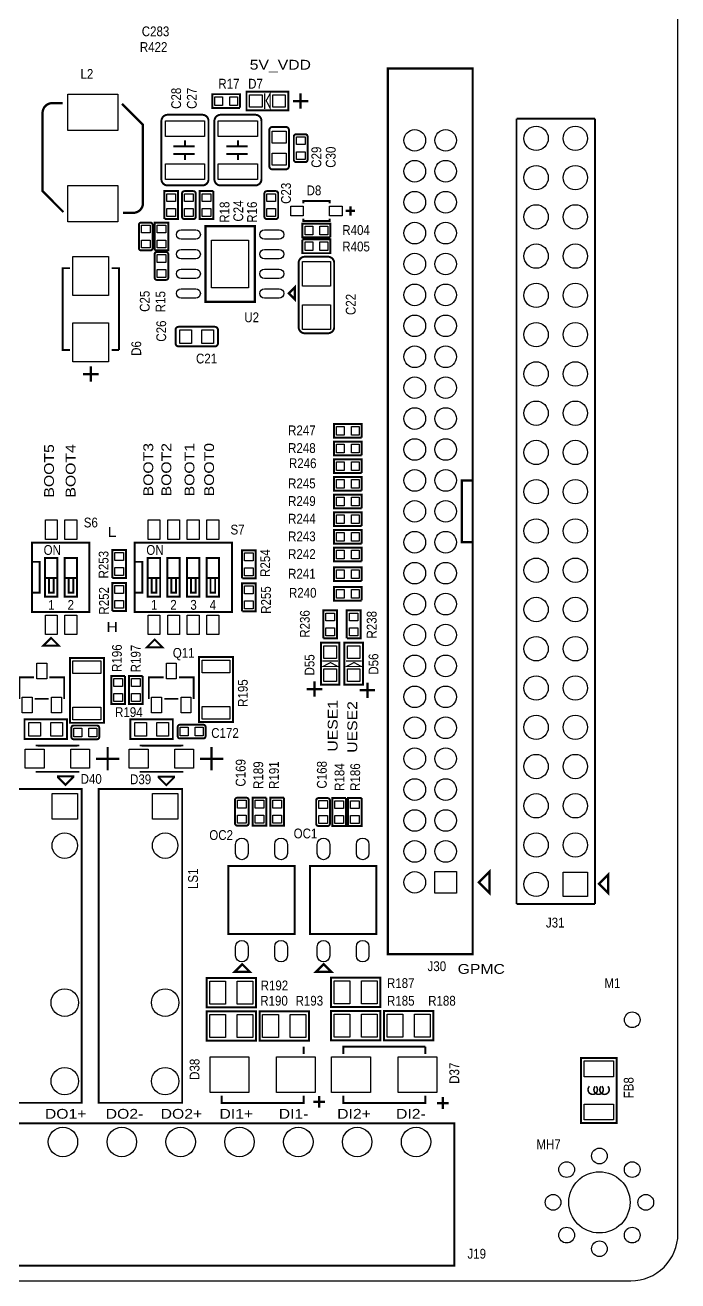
# Model space of a CAD drawing. Extents: x 0 to 228, y 0 to 175.
# Drawn here: x 185.7 to 228, y 0 to 81.2 of the extents above; entities that cross this region are included whole.
import ezdxf
from ezdxf.enums import TextEntityAlignment as Align

# ---------------------------------------------------------------- set-up
doc = ezdxf.new("R2010")
doc.units = 0
for name, color, linetype in [('BG_OUTLINE', 253, 'CONTINUOUS'), ('BG_SILKSCREEN_TOP', 85, 'CONTINUOUS'), ('PG_SILKSCREEN_TOP', 253, 'CONTINUOUS'), ('PIN_TOP', 142, 'CONTINUOUS'), ('RD_SILKSCREEN_TOP', 142, 'CONTINUOUS')]:
    doc.layers.add(name, color=color, linetype=linetype)

msp = doc.modelspace()

# ---------------------------------------------------------------- linework, layer by layer
at = {"layer": 'BG_OUTLINE'}
msp.add_lwpolyline([(3.048, 0), (224.952052, 0, 0.414214), (228.000052, 3.048), (228.000052, 168.95191, 0.414217), (224.952052, 171.99991), (3.048, 171.99991, 0.414214), (0, 168.95191), (0, 3.048, 0.414214), (3.048, 0)], format="xyb", dxfattribs=at)
at = {"layer": 'PG_SILKSCREEN_TOP'}
for points, const_width in [([(214.713058, 21.13407), (209.212942, 21.13407), (209.212942, 78.43393), (214.713058, 78.43393), (214.713058, 21.13407)], 0.150114), ([(199.656954, 75.883008), (197.853046, 75.883008), (197.853046, 76.772008), (199.656954, 76.772008), (199.656954, 75.894946)], 0.127), ([(202.77201, 76.926948), (200.07199, 76.926948), (200.07199, 75.727052), (202.77201, 75.727052), (202.77201, 76.926948)], 0.127), ([(201.243946, 75.819), (201.243946, 76.835)], 0.075946), ([(201.600054, 75.870054), (201.346054, 76.351892), (201.600054, 76.810108), (201.600054, 75.870054)], 0.075946), ([(204.071982, 76.327), (203.071984, 76.327)], 0.150114), ([(203.57211, 76.827126), (203.57211, 75.826874)], 0.150114), ([(217.551, 24.384), (217.551, 75.184)], 0.127), ([(217.551, 75.184), (222.631, 75.184)], 0.127), ([(222.631, 75.184), (222.631, 24.384)], 0.127), ([(196.723, 73.406), (195.326, 73.406)], 0.127), ([(196.088, 73.406), (196.088, 73.787)], 0.127), ([(200.152, 73.406), (198.755, 73.406)], 0.127), ([(199.517, 73.406), (199.517, 73.787)], 0.127), ([(196.723, 72.898), (195.326, 72.898)], 0.127), ([(196.088, 72.898), (196.088, 72.517)], 0.127), ([(200.152, 72.898), (198.755, 72.898)], 0.127), ([(199.517, 72.898), (199.517, 72.517)], 0.127), ([(194.753992, 68.694046), (194.753992, 70.497954), (195.644008, 70.497954), (195.644008, 68.694046), (194.766946, 68.694046)], 0.127), ([(197.930008, 70.497954), (197.930008, 68.694046), (197.041008, 68.694046), (197.041008, 70.497954), (197.917054, 70.497954)], 0.127), ([(205.446884, 69.715126), (205.446884, 69.864986), (203.747116, 69.864986), (203.747116, 69.715126)], 0.127), ([(207.097122, 69.215), (206.49692, 69.215)], 0.150114), ([(206.796894, 68.915026), (206.796894, 69.514974)], 0.150114), ([(194.118992, 66.662046), (194.118992, 68.465954), (195.007992, 68.465954), (195.007992, 66.662046), (194.131946, 66.662046)], 0.127), ([(200.608946, 68.236084), (200.608946, 63.335916), (197.409054, 63.335916), (197.409054, 68.236084), (200.608946, 68.236084)], 0.150114), ([(205.498954, 67.501008), (203.694792, 67.501008), (203.694792, 68.388992), (205.498954, 68.388992), (205.498954, 67.512946)], 0.127), ([(205.446884, 68.714874), (205.446884, 68.565014), (203.747116, 68.565014), (203.747116, 68.714874)], 0.127), ([(203.695046, 67.372992), (205.499208, 67.372992), (205.499208, 66.485008), (203.695046, 66.485008), (203.695046, 67.361054)], 0.127), ([(188.64199, 65.514982), (188.16701, 65.514982), (188.16701, 60.215018), (188.64199, 60.215018)], 0.127), ([(191.81699, 60.215018), (191.81699, 65.514982), (191.34201, 65.514982)], 0.127), ([(203.20889, 63.48603), (203.20889, 64.285876), (202.809094, 63.88608), (203.20889, 63.48603)], 0.150114), ([(191.34201, 60.215018), (191.81699, 60.215018)], 0.127), ([(189.491874, 58.66511), (190.492126, 58.66511)], 0.150114), ([(189.992, 58.164984), (189.992, 59.164982)], 0.150114), ([(207.530954, 54.545992), (205.727046, 54.545992), (205.727046, 55.436008), (207.530954, 55.436008), (207.530954, 54.558946)], 0.127), ([(207.530954, 53.404008), (205.727046, 53.404008), (205.727046, 54.291992), (207.530954, 54.291992), (207.530954, 53.415946)], 0.127), ([(207.530954, 52.261008), (205.727046, 52.261008), (205.727046, 53.150008), (207.530954, 53.150008), (207.530954, 52.272946)], 0.127), ([(207.530954, 51.118008), (205.727046, 51.118008), (205.727046, 52.007008), (207.530954, 52.007008), (207.530954, 51.129946)], 0.127), ([(214.713058, 47.784004), (214.013034, 47.784004), (214.013034, 51.783996), (214.713058, 51.783996)], 0.150114), ([(207.530954, 49.975008), (205.727046, 49.975008), (205.727046, 50.864008), (207.530954, 50.864008), (207.530954, 49.986946)], 0.127), ([(207.530954, 48.832008), (205.727046, 48.832008), (205.727046, 49.719992), (207.530954, 49.719992), (207.530954, 48.843946)], 0.127), ([(207.530954, 47.687992), (205.727046, 47.687992), (205.727046, 48.578008), (207.530954, 48.578008), (207.530954, 47.700946)], 0.127), ([(186.181238, 43.266868), (189.891162, 43.266868), (189.891162, 47.766732), (186.181238, 47.766732), (186.181238, 43.266868)], 0.127), ([(191.376808, 45.478446), (191.376808, 47.281338), (192.265808, 47.281338), (192.265808, 45.478446), (191.388746, 45.478446)], 0.127), ([(192.831466, 43.266868), (199.141334, 43.266868), (199.141334, 47.766732), (192.831466, 47.766732), (192.831466, 43.266868)], 0.127), ([(199.784208, 45.453046), (199.784208, 47.255938), (200.673208, 47.255938), (200.673208, 45.453046), (199.796146, 45.453046)], 0.127), ([(207.530954, 46.546008), (205.727046, 46.546008), (205.727046, 47.435008), (207.530954, 47.435008), (207.530954, 46.557946)], 0.127), ([(186.181238, 46.516798), (186.68111, 46.516798), (186.68111, 44.516802), (186.181238, 44.516802)], 0.127), ([(187.031122, 44.266866), (187.831222, 44.266866), (187.831222, 46.766734), (187.031122, 46.766734), (187.031122, 44.266866)], 0.127), ([(188.301122, 44.266866), (189.101222, 44.266866), (189.101222, 46.766734), (188.301122, 46.766734), (188.301122, 44.266866)], 0.127), ([(192.831466, 46.516798), (193.331338, 46.516798), (193.331338, 44.516802), (192.831466, 44.516802)], 0.127), ([(193.68135, 44.266866), (194.48145, 44.266866), (194.48145, 46.766734), (193.68135, 46.766734), (193.68135, 44.266866)], 0.127), ([(194.95135, 44.266866), (195.75145, 44.266866), (195.75145, 46.766734), (194.95135, 46.766734), (194.95135, 44.266866)], 0.127), ([(196.22135, 44.266866), (197.02145, 44.266866), (197.02145, 46.766734), (196.22135, 46.766734), (196.22135, 44.266866)], 0.127), ([(197.49135, 44.266866), (198.29145, 44.266866), (198.29145, 46.766734), (197.49135, 46.766734), (197.49135, 44.266866)], 0.127), ([(187.031122, 45.466762), (187.831222, 45.466762)], 0.127), ([(187.281312, 45.466762), (187.281312, 44.516802), (187.581286, 44.516802), (187.581286, 45.466762)], 0.127), ([(188.301122, 45.466762), (189.101222, 45.466762)], 0.127), ([(188.551312, 45.466762), (188.551312, 44.516802), (188.851286, 44.516802), (188.851286, 45.466762)], 0.127), ([(193.68135, 45.466762), (194.48145, 45.466762)], 0.127), ([(193.931286, 45.466762), (193.931286, 44.516802), (194.231514, 44.516802), (194.231514, 45.466762)], 0.127), ([(194.95135, 45.466762), (195.75145, 45.466762)], 0.127), ([(195.201286, 45.466762), (195.201286, 44.516802), (195.501514, 44.516802), (195.501514, 45.466762)], 0.127), ([(196.22135, 45.466762), (197.02145, 45.466762)], 0.127), ([(196.471286, 45.466762), (196.471286, 44.516802), (196.771514, 44.516802), (196.771514, 45.466762)], 0.127), ([(197.49135, 45.466762), (198.29145, 45.466762)], 0.127), ([(197.741286, 45.466762), (197.741286, 44.516802), (198.041514, 44.516802), (198.041514, 45.466762)], 0.127), ([(207.530954, 45.274992), (205.727046, 45.274992), (205.727046, 46.165008), (207.530954, 46.165008), (207.530954, 45.287946)], 0.127), ([(191.376808, 43.344846), (191.376808, 45.147738), (192.265808, 45.147738), (192.265808, 43.344846), (191.388746, 43.344846)], 0.127), ([(199.784208, 43.319446), (199.784208, 45.122338), (200.673208, 45.122338), (200.673208, 43.319446), (199.796146, 43.319446)], 0.127), ([(207.530954, 44.006008), (205.727046, 44.006008), (205.727046, 44.893992), (207.530954, 44.893992), (207.530954, 44.017946)], 0.127), ([(205.040992, 41.566846), (205.040992, 43.370754), (205.929992, 43.370754), (205.929992, 41.566846), (205.053946, 41.566846)], 0.127), ([(206.564992, 41.566846), (206.564992, 43.370754), (207.455008, 43.370754), (207.455008, 41.566846), (206.577946, 41.566846)], 0.127), ([(186.922156, 41.094914), (187.922154, 41.094914), (187.422282, 41.594786), (186.922156, 41.094914)], 0.127), ([(193.622422, 40.994838), (194.62242, 40.994838), (194.122294, 41.49471), (193.622422, 40.994838)], 0.127), ([(206.085948, 38.57879), (206.085948, 41.27881), (204.886052, 41.27881), (204.886052, 38.57879), (206.085948, 38.57879)], 0.127), ([(207.609948, 38.57879), (207.609948, 41.27881), (206.410052, 41.27881), (206.410052, 38.57879), (207.609948, 38.57879)], 0.127), ([(188.637926, 36.201604), (188.637926, 40.301672), (190.838074, 40.301672), (190.838074, 36.101528), (188.637926, 36.101528), (188.637926, 36.201604)], 0.127), ([(196.994526, 36.252404), (196.994526, 40.352472), (199.194674, 40.352472), (199.194674, 36.152328), (196.994526, 36.152328), (196.994526, 36.252404)], 0.127), ([(204.978, 40.106854), (205.994, 40.106854)], 0.075946), ([(205.029054, 39.750746), (205.510892, 40.004746), (205.969108, 39.750746), (205.029054, 39.750746)], 0.075946), ([(206.502, 40.106854), (207.518, 40.106854)], 0.075946), ([(206.553054, 39.750746), (207.034892, 40.004746), (207.493108, 39.750746), (206.553054, 39.750746)], 0.075946), ([(186.316874, 39.054024), (185.366914, 39.054024), (185.366914, 37.653976)], 0.127), ([(187.317126, 39.054024), (188.267086, 39.054024), (188.267086, 37.653976)], 0.127), ([(192.213992, 39.128954), (192.213992, 37.325046), (191.326008, 37.325046), (191.326008, 39.128954), (192.202054, 39.128954)], 0.127), ([(193.358008, 39.128954), (193.358008, 37.325046), (192.467992, 37.325046), (192.467992, 39.128954), (193.345054, 39.128954)], 0.127), ([(194.698874, 39.054024), (193.748914, 39.054024), (193.748914, 37.653976)], 0.127), ([(195.699126, 39.054024), (196.649086, 39.054024), (196.649086, 37.653976)], 0.127), ([(204.970126, 38.28669), (203.969874, 38.28669)], 0.150114), ([(204.47, 37.786818), (204.47, 38.786816)], 0.150114), ([(208.399126, 38.21049), (207.398874, 38.21049)], 0.150114), ([(207.899, 37.710618), (207.899, 38.710616)], 0.150114), ([(186.366912, 37.653976), (187.267088, 37.653976)], 0.127), ([(194.748912, 37.653976), (195.649088, 37.653976)], 0.127), ([(185.698892, 35.98799), (185.698892, 36.322), (186.0169, 36.322), (188.443108, 36.322), (188.443108, 35.052), (185.698892, 35.052), (185.698892, 35.992054)], 0.127), ([(192.556892, 35.98799), (192.556892, 36.322), (192.8749, 36.322), (195.301108, 36.322), (195.301108, 35.052), (192.556892, 35.052), (192.556892, 35.992054)], 0.127), ([(189.18301, 34.5821), (189.18301, 34.631884), (186.48299, 34.631884), (186.48299, 34.5821)], 0.127), ([(191.08293, 34.532062), (191.08293, 33.031938)], 0.150114), ([(195.91401, 34.5821), (195.91401, 34.631884), (193.21399, 34.631884), (193.21399, 34.5821)], 0.127), ([(197.81393, 34.532062), (197.81393, 33.031938)], 0.150114), ([(190.333122, 33.782), (191.832992, 33.782)], 0.150114), ([(197.064122, 33.782), (198.563992, 33.782)], 0.150114), ([(189.18301, 32.9819), (189.18301, 32.932116), (186.48299, 32.932116), (186.48299, 32.9819)], 0.127), ([(187.85586, 32.640778), (188.855858, 32.640778), (188.855858, 32.59074), (188.355732, 32.090868), (187.85586, 32.59074), (187.85586, 32.640778)], 0.127), ([(195.91401, 32.9819), (195.91401, 32.932116), (193.21399, 32.932116), (193.21399, 32.9819)], 0.127), ([(194.38112, 32.615378), (195.381118, 32.615378), (195.381118, 32.56534), (194.881246, 32.065468), (194.38112, 32.56534), (194.38112, 32.615378)], 0.127), ([(189.405006, 31.668974), (189.405006, 11.5189), (184.004966, 11.5189), (184.004966, 31.819088), (189.405006, 31.819088), (189.405006, 31.668974)], 0.127), ([(195.90512, 31.668974), (195.90512, 11.5189), (190.50508, 11.5189), (190.50508, 31.819088), (195.90512, 31.819088), (195.90512, 31.668974)], 0.127), ([(201.359008, 31.254954), (201.359008, 29.451046), (200.470008, 29.451046), (200.470008, 31.254954), (201.346054, 31.254954)], 0.127), ([(202.502008, 31.254954), (202.502008, 29.451046), (201.611992, 29.451046), (201.611992, 31.254954), (202.489054, 31.254954)], 0.127), ([(206.515208, 31.229554), (206.515208, 29.425646), (205.626208, 29.425646), (205.626208, 31.229554), (206.502254, 31.229554)], 0.127), ([(207.530192, 31.229554), (207.530192, 29.425646), (206.642208, 29.425646), (206.642208, 31.229554), (207.518254, 31.229554)], 0.127), ([(203.19111, 22.438106), (203.19111, 26.837894), (198.89089, 26.837894), (198.89089, 22.438106), (203.19111, 22.438106)], 0.127), ([(208.47431, 22.438106), (208.47431, 26.837894), (204.17409, 26.837894), (204.17409, 22.438106), (208.47431, 22.438106)], 0.127), ([(215.812878, 25.084024), (215.812878, 26.484072), (215.113108, 25.784048), (215.812878, 25.084024)], 0.150114), ([(223.491044, 25.084024), (223.491044, 26.28392), (222.891096, 25.683972), (223.491044, 25.084024)], 0.150114), ([(222.631, 24.384), (217.551, 24.384)], 0.127), ([(199.29094, 19.988022), (200.290938, 19.988022), (199.791066, 20.487894), (199.29094, 19.988022)], 0.150114), ([(204.57414, 19.988022), (205.574138, 19.988022), (205.074266, 20.487894), (204.57414, 19.988022)], 0.150114), ([(200.535286, 17.69364), (197.485254, 17.69364), (197.485254, 19.59356), (200.685146, 19.59356), (200.685146, 17.69364), (200.535286, 17.69364)], 0.127), ([(208.587086, 17.71904), (205.537054, 17.71904), (205.537054, 19.61896), (208.736946, 19.61896), (208.736946, 17.71904), (208.587086, 17.71904)], 0.127), ([(200.535286, 15.53464), (197.485254, 15.53464), (197.485254, 17.43456), (200.685146, 17.43456), (200.685146, 15.53464), (200.535286, 15.53464)], 0.127), ([(201.064114, 17.43456), (204.114146, 17.43456), (204.114146, 15.53464), (200.914254, 15.53464), (200.914254, 17.43456), (201.064114, 17.43456)], 0.127), ([(208.587086, 15.56004), (205.537054, 15.56004), (205.537054, 17.45996), (208.736946, 17.45996), (208.736946, 15.56004), (208.587086, 15.56004)], 0.127), ([(209.115914, 17.45996), (212.165946, 17.45996), (212.165946, 15.56004), (208.966054, 15.56004), (208.966054, 17.45996), (209.115914, 17.45996)], 0.127), ([(203.767182, 14.68501), (203.767182, 15.15999)], 0.127), ([(211.641182, 15.15999), (206.341218, 15.15999), (206.341218, 14.68501)], 0.127), ([(211.641182, 14.68501), (211.641182, 15.15999)], 0.127), ([(223.985074, 14.419072), (221.734888, 14.419072), (221.734888, 10.218928), (224.035112, 10.218928), (224.035112, 14.419072), (223.985074, 14.419072)], 0.127), ([(198.467218, 11.98499), (198.467218, 11.51001), (203.767182, 11.51001), (203.767182, 11.98499)], 0.127), ([(204.3938, 11.5824), (205.1558, 11.5824)], 0.150114), ([(204.7748, 11.9634), (204.7748, 11.2014)], 0.150114), ([(206.341218, 11.98499), (206.341218, 11.51001), (211.641182, 11.51001), (211.641182, 11.98499)], 0.127), ([(212.3948, 11.5062), (213.1568, 11.5062)], 0.150114), ([(212.7758, 11.8872), (212.7758, 11.1252)], 0.150114), ([(181.922928, 10.18794), (181.922928, 0.98806), (213.523068, 0.98806), (213.523068, 10.18794), (181.922928, 10.18794)], 0.127)]:
    msp.add_lwpolyline(points, dxfattribs=dict(at, const_width=const_width))
for points, const_width in [([(188.21908, 69.14388), (186.86907, 70.49389), (186.86907, 75.558904, -0.414263), (187.50407, 76.193904), (188.169042, 76.193904)], 0.150114), ([(192.01892, 76.14412), (193.36893, 74.79411), (193.36893, 69.729096, -0.414266), (192.73393, 69.094096), (192.068958, 69.094096)], 0.150114), ([(197.612, 72.644), (197.612, 71.26605, -0.414287), (197.21195, 70.866), (194.96405, 70.866, -0.414287), (194.564, 71.26605), (194.564, 75.03795, -0.414287), (194.96405, 75.438), (197.21195, 75.438, -0.414287), (197.612, 75.03795), (197.612, 72.517)], 0.127), ([(201.041, 72.644), (201.041, 71.26605, -0.414287), (200.64095, 70.866), (198.39305, 70.866, -0.414287), (197.993, 71.26605), (197.993, 75.03795, -0.414287), (198.39305, 75.438), (200.64095, 75.438, -0.414287), (201.041, 75.03795), (201.041, 72.517)], 0.127), ([(202.819, 74.450956), (202.819, 72.107044, -0.413783), (202.619102, 71.906892), (201.748898, 71.906892, -0.413782), (201.549, 72.107044), (201.549, 74.450956, -0.413799), (201.748898, 74.651108), (202.619102, 74.651108, -0.413801), (202.819, 74.450956)], 0.127), ([(204.026008, 74.031094), (204.026008, 73.481946), (204.026008, 73.076054), (204.026008, 72.526906, -0.415157), (203.874878, 72.377046), (203.287122, 72.377046, -0.415157), (203.135992, 72.526906), (203.135992, 74.031094, -0.415157), (203.287122, 74.180954), (203.874878, 74.180954, -0.415157), (204.026008, 74.031094)], 0.127), ([(196.785992, 70.348094), (196.785992, 69.798946), (196.785992, 69.393054), (196.785992, 68.843906, -0.414492), (196.635878, 68.694046), (196.048122, 68.694046, -0.414492), (195.898008, 68.843906), (195.898008, 70.348094, -0.414492), (196.048122, 70.497954), (196.635878, 70.497954, -0.414492), (196.785992, 70.348094)], 0.127), ([(202.121008, 70.348094), (202.121008, 69.798946), (202.121008, 69.393054), (202.121008, 68.843906, -0.415157), (201.969878, 68.694046), (201.382122, 68.694046, -0.414492), (201.232008, 68.843906), (201.232008, 70.348094, -0.414492), (201.382122, 70.497954), (201.969878, 70.497954, -0.415157), (202.121008, 70.348094)], 0.127), ([(193.991992, 68.316094), (193.991992, 67.766946), (193.991992, 67.361054), (193.991992, 66.811906, -0.414492), (193.841878, 66.662046), (193.254122, 66.662046, -0.414492), (193.104008, 66.811906), (193.104008, 68.316094, -0.414492), (193.254122, 68.465954), (193.841878, 68.465954, -0.414492), (193.991992, 68.316094)], 0.127), ([(195.007992, 66.411094), (195.007992, 65.861946), (195.007992, 65.456054), (195.007992, 64.906906, -0.414492), (194.857878, 64.757046), (194.270122, 64.757046, -0.414492), (194.120008, 64.906906), (194.120008, 66.411094, -0.414492), (194.270122, 66.560954), (194.857878, 66.560954, -0.414492), (195.007992, 66.411094)], 0.127), ([(203.446888, 65.854072), (203.446888, 61.703966, 0.414182), (203.846938, 61.303916), (205.347062, 61.303916, 0.414192), (205.747112, 61.703966), (205.747112, 65.854072, 0.414181), (205.347062, 66.254122), (203.846938, 66.254122, 0.414172), (203.446888, 65.854072)], 0.127), ([(198.021956, 60.452), (195.678044, 60.452, -0.4138), (195.477892, 60.651898), (195.477892, 61.522102, -0.41379), (195.678044, 61.722), (198.021956, 61.722, -0.413782), (198.222108, 61.522102), (198.222108, 60.651898, -0.413793), (198.021956, 60.452)], 0.127), ([(188.884306, 35.928808), (189.433454, 35.928808), (189.839346, 35.928808), (190.388494, 35.928808, -0.415157), (190.538354, 35.777678), (190.538354, 35.189922, -0.415157), (190.388494, 35.038792), (188.884306, 35.038792, -0.415157), (188.734446, 35.189922), (188.734446, 35.777678, -0.415157), (188.884306, 35.928808)], 0.127), ([(195.767706, 35.979608), (196.316854, 35.979608), (196.722746, 35.979608), (197.271894, 35.979608, -0.415157), (197.421754, 35.828478), (197.421754, 35.240722, -0.415157), (197.271894, 35.089592), (195.767706, 35.089592, -0.415157), (195.617846, 35.240722), (195.617846, 35.828478, -0.415157), (195.767706, 35.979608)], 0.127), ([(199.325992, 29.600906), (199.325992, 30.150054), (199.325992, 30.555946), (199.325992, 31.105094, -0.415157), (199.477122, 31.254954), (200.064878, 31.254954, -0.415157), (200.216008, 31.105094), (200.216008, 29.600906, -0.415157), (200.064878, 29.451046), (199.477122, 29.451046, -0.415157), (199.325992, 29.600906)], 0.127), ([(204.582268, 29.577538), (204.582268, 30.126686), (204.582268, 30.532578), (204.582268, 31.08071, -0.416444), (204.733144, 31.231586), (205.321154, 31.231586, -0.416085), (205.471268, 31.08071), (205.471268, 29.577538, -0.414692), (205.321154, 29.427678), (204.733144, 29.427678, -0.415058), (204.582268, 29.577538)], 0.127), ([(222.701104, 12.584938, -0.414006), (222.701104, 12.1539, -0.995605), (222.270066, 12.584938)], 0.102108), ([(223.082104, 12.584938, -0.414006), (223.082104, 12.1539, -0.995605), (222.651066, 12.584938)], 0.102108), ([(223.463104, 12.584938, -0.414006), (223.463104, 12.1539, -0.995605), (223.032066, 12.584938)], 0.102108)]:
    msp.add_lwpolyline(points, format="xyb", dxfattribs=dict(at, const_width=const_width))
at = {"layer": 'PIN_TOP'}
for points in [[(191.743965, 76.76896), (191.743965, 74.418952), (188.494035, 74.418952), (188.494035, 76.76896)], [(198.525892, 76.606527), (198.525892, 76.047473), (198.017892, 76.047473), (198.017892, 76.606527)], [(199.492108, 76.606527), (199.492108, 76.047473), (198.984108, 76.047473), (198.984108, 76.606527)], [(201.078465, 76.733527), (201.078465, 75.920473), (200.265411, 75.920473), (200.265411, 76.733527)], [(202.578589, 76.733527), (202.578589, 75.920473), (201.765535, 75.920473), (201.765535, 76.733527)], [(194.818, 75.057), (197.358, 75.057), (197.358, 74.041), (194.818, 74.041)], [(198.247, 75.057), (200.787, 75.057), (200.787, 74.041), (198.247, 74.041)], [(201.7395, 74.370946), (202.6285, 74.370946), (202.6285, 73.608946), (201.7395, 73.608946)], [(203.301473, 74.016108), (203.860527, 74.016108), (203.860527, 73.508108), (203.301473, 73.508108)], [(201.7395, 72.949054), (202.6285, 72.949054), (202.6285, 72.187054), (201.7395, 72.187054)], [(203.301473, 73.049892), (203.860527, 73.049892), (203.860527, 72.541892), (203.301473, 72.541892)], [(194.818, 72.263), (197.358, 72.263), (197.358, 71.247), (194.818, 71.247)], [(198.247, 72.263), (200.787, 72.263), (200.787, 71.247), (198.247, 71.247)], [(191.743965, 70.869048), (191.743965, 68.51904), (188.494035, 68.51904), (188.494035, 70.869048)], [(195.478527, 69.825108), (194.919473, 69.825108), (194.919473, 70.333108), (195.478527, 70.333108)], [(196.062473, 70.333108), (196.621527, 70.333108), (196.621527, 69.825108), (196.062473, 69.825108)], [(197.205473, 70.333108), (197.764527, 70.333108), (197.764527, 69.825108), (197.205473, 69.825108)], [(201.396473, 70.333108), (201.955527, 70.333108), (201.955527, 69.825108), (201.396473, 69.825108)], [(195.478527, 68.858892), (194.919473, 68.858892), (194.919473, 69.366892), (195.478527, 69.366892)], [(196.062473, 69.366892), (196.621527, 69.366892), (196.621527, 68.858892), (196.062473, 68.858892)], [(197.205473, 69.366892), (197.764527, 69.366892), (197.764527, 68.858892), (197.205473, 68.858892)], [(201.396473, 69.366892), (201.955527, 69.366892), (201.955527, 68.858892), (201.396473, 68.858892)], [(203.747497, 68.909946), (202.934443, 68.909946), (202.934443, 69.520054), (203.747497, 69.520054)], [(205.446503, 69.520054), (206.259557, 69.520054), (206.259557, 68.909946), (205.446503, 68.909946)], [(193.268473, 68.301108), (193.827527, 68.301108), (193.827527, 67.793108), (193.268473, 67.793108)], [(194.843527, 67.793108), (194.284473, 67.793108), (194.284473, 68.301108), (194.843527, 68.301108)], [(204.367892, 68.224527), (204.367892, 67.665473), (203.859892, 67.665473), (203.859892, 68.224527)], [(205.334108, 68.224527), (205.334108, 67.665473), (204.826108, 67.665473), (204.826108, 68.224527)], [(193.268473, 67.334892), (193.827527, 67.334892), (193.827527, 66.826892), (193.268473, 66.826892)], [(194.843527, 66.826892), (194.284473, 66.826892), (194.284473, 67.334892), (194.843527, 67.334892)], [(197.808977, 67.336035), (200.209023, 67.336035), (200.209023, 64.235965), (197.808977, 64.235965)], [(203.859892, 66.649346), (203.859892, 67.2084), (204.367892, 67.2084), (204.367892, 66.649346)], [(204.826108, 66.649346), (204.826108, 67.2084), (205.334108, 67.2084), (205.334108, 66.649346)], [(188.836554, 63.757556), (188.836554, 66.272664), (191.147446, 66.272664), (191.147446, 63.757556)], [(194.284473, 66.396108), (194.843527, 66.396108), (194.843527, 65.888108), (194.284473, 65.888108)], [(203.695554, 65.954021), (205.498446, 65.954021), (205.498446, 64.354075), (203.695554, 64.354075)], [(194.284473, 65.429892), (194.843527, 65.429892), (194.843527, 64.921892), (194.284473, 64.921892)], [(203.695554, 63.153925), (205.498446, 63.153925), (205.498446, 61.553979), (203.695554, 61.553979)], [(191.147446, 61.972444), (191.147446, 59.457336), (188.836554, 59.457336), (188.836554, 61.972444)], [(196.520054, 61.5315), (196.520054, 60.6425), (195.758054, 60.6425), (195.758054, 61.5315)], [(197.941946, 61.5315), (197.941946, 60.6425), (197.179946, 60.6425), (197.179946, 61.5315)], [(206.399892, 55.270527), (206.399892, 54.711473), (205.891892, 54.711473), (205.891892, 55.270527)], [(207.366108, 55.270527), (207.366108, 54.711473), (206.858108, 54.711473), (206.858108, 55.270527)], [(206.399892, 54.127527), (206.399892, 53.568473), (205.891892, 53.568473), (205.891892, 54.127527)], [(207.366108, 54.127527), (207.366108, 53.568473), (206.858108, 53.568473), (206.858108, 54.127527)], [(206.399892, 52.984527), (206.399892, 52.425473), (205.891892, 52.425473), (205.891892, 52.984527)], [(207.366108, 52.984527), (207.366108, 52.425473), (206.858108, 52.425473), (206.858108, 52.984527)], [(206.399892, 51.841527), (206.399892, 51.282473), (205.891892, 51.282473), (205.891892, 51.841527)], [(207.366108, 51.841527), (207.366108, 51.282473), (206.858108, 51.282473), (206.858108, 51.841527)], [(206.399892, 50.698527), (206.399892, 50.139473), (205.891892, 50.139473), (205.891892, 50.698527)], [(207.366108, 50.698527), (207.366108, 50.139473), (206.858108, 50.139473), (206.858108, 50.698527)], [(187.050172, 47.956724), (187.050172, 49.226724), (187.812172, 49.226724), (187.812172, 47.956724)], [(188.320172, 47.956724), (188.320172, 49.226724), (189.082172, 49.226724), (189.082172, 47.956724)], [(193.7004, 47.956724), (193.7004, 49.226724), (194.4624, 49.226724), (194.4624, 47.956724)], [(194.9704, 47.956724), (194.9704, 49.226724), (195.7324, 49.226724), (195.7324, 47.956724)], [(196.2404, 47.956724), (196.2404, 49.226724), (197.0024, 49.226724), (197.0024, 47.956724)], [(197.5104, 47.956724), (197.5104, 49.226724), (198.2724, 49.226724), (198.2724, 47.956724)], [(206.399892, 49.555527), (206.399892, 48.996473), (205.891892, 48.996473), (205.891892, 49.555527)], [(207.366108, 49.555527), (207.366108, 48.996473), (206.858108, 48.996473), (206.858108, 49.555527)], [(206.399892, 48.412527), (206.399892, 47.853473), (205.891892, 47.853473), (205.891892, 48.412527)], [(207.366108, 48.412527), (207.366108, 47.853473), (206.858108, 47.853473), (206.858108, 48.412527)], [(206.399892, 47.269527), (206.399892, 46.710473), (205.891892, 46.710473), (205.891892, 47.269527)], [(207.366108, 47.269527), (207.366108, 46.710473), (206.858108, 46.710473), (206.858108, 47.269527)], [(192.100327, 46.609508), (191.541273, 46.609508), (191.541273, 47.117508), (192.100327, 47.117508)], [(200.507727, 46.584108), (199.948673, 46.584108), (199.948673, 47.092108), (200.507727, 47.092108)], [(192.100327, 45.643292), (191.541273, 45.643292), (191.541273, 46.151292), (192.100327, 46.151292)], [(200.507727, 45.617892), (199.948673, 45.617892), (199.948673, 46.125892), (200.507727, 46.125892)], [(206.399892, 45.999527), (206.399892, 45.440473), (205.891892, 45.440473), (205.891892, 45.999527)], [(207.366108, 45.999527), (207.366108, 45.440473), (206.858108, 45.440473), (206.858108, 45.999527)], [(192.100327, 44.475908), (191.541273, 44.475908), (191.541273, 44.983908), (192.100327, 44.983908)], [(200.507727, 44.450508), (199.948673, 44.450508), (199.948673, 44.958508), (200.507727, 44.958508)], [(206.399892, 44.729527), (206.399892, 44.170473), (205.891892, 44.170473), (205.891892, 44.729527)], [(207.366108, 44.729527), (207.366108, 44.170473), (206.858108, 44.170473), (206.858108, 44.729527)], [(192.100327, 43.509692), (191.541273, 43.509692), (191.541273, 44.017692), (192.100327, 44.017692)], [(200.507727, 43.484292), (199.948673, 43.484292), (199.948673, 43.992292), (200.507727, 43.992292)], [(187.050172, 41.806876), (187.050172, 43.076876), (187.812172, 43.076876), (187.812172, 41.806876)], [(188.320172, 41.806876), (188.320172, 43.076876), (189.082172, 43.076876), (189.082172, 41.806876)], [(193.7004, 41.806876), (193.7004, 43.076876), (194.4624, 43.076876), (194.4624, 41.806876)], [(194.9704, 41.806876), (194.9704, 43.076876), (195.7324, 43.076876), (195.7324, 41.806876)], [(196.2404, 41.806876), (196.2404, 43.076876), (197.0024, 43.076876), (197.0024, 41.806876)], [(197.5104, 41.806876), (197.5104, 43.076876), (198.2724, 43.076876), (198.2724, 41.806876)], [(205.765527, 42.697908), (205.206473, 42.697908), (205.206473, 43.205908), (205.765527, 43.205908)], [(207.289527, 42.697908), (206.730473, 42.697908), (206.730473, 43.205908), (207.289527, 43.205908)], [(205.765527, 41.731692), (205.206473, 41.731692), (205.206473, 42.239692), (205.765527, 42.239692)], [(207.289527, 41.731692), (206.730473, 41.731692), (206.730473, 42.239692), (207.289527, 42.239692)], [(205.892527, 40.272335), (205.079473, 40.272335), (205.079473, 41.085389), (205.892527, 41.085389)], [(207.416527, 40.272335), (206.603473, 40.272335), (206.603473, 41.085389), (207.416527, 41.085389)], [(186.4995, 38.946074), (186.4995, 39.962074), (187.1345, 39.962074), (187.1345, 38.946074)], [(190.639446, 39.295197), (188.836554, 39.295197), (188.836554, 40.108251), (190.639446, 40.108251)], [(194.8815, 38.946074), (194.8815, 39.962074), (195.5165, 39.962074), (195.5165, 38.946074)], [(198.996046, 39.345997), (197.193154, 39.345997), (197.193154, 40.159051), (198.996046, 40.159051)], [(205.892527, 38.772211), (205.079473, 38.772211), (205.079473, 39.585265), (205.892527, 39.585265)], [(207.416527, 38.772211), (206.603473, 38.772211), (206.603473, 39.585265), (207.416527, 39.585265)], [(191.490473, 38.964108), (192.049527, 38.964108), (192.049527, 38.456108), (191.490473, 38.456108)], [(192.633473, 38.964108), (193.192527, 38.964108), (193.192527, 38.456108), (192.633473, 38.456108)], [(185.54954, 36.745926), (185.54954, 37.761926), (186.18454, 37.761926), (186.18454, 36.745926)], [(187.44946, 36.745926), (187.44946, 37.761926), (188.08446, 37.761926), (188.08446, 36.745926)], [(191.490473, 37.997892), (192.049527, 37.997892), (192.049527, 37.489892), (191.490473, 37.489892)], [(192.633473, 37.997892), (193.192527, 37.997892), (193.192527, 37.489892), (192.633473, 37.489892)], [(193.93154, 36.745926), (193.93154, 37.761926), (194.56654, 37.761926), (194.56654, 36.745926)], [(195.83146, 36.745926), (195.83146, 37.761926), (196.46646, 37.761926), (196.46646, 36.745926)], [(190.639446, 36.294949), (188.836554, 36.294949), (188.836554, 37.108003), (190.639446, 37.108003)], [(198.996046, 36.345749), (197.193154, 36.345749), (197.193154, 37.158803), (198.996046, 37.158803)], [(185.979054, 35.2425), (185.979054, 36.1315), (186.741054, 36.1315), (186.741054, 35.2425)], [(187.400946, 35.2425), (187.400946, 36.1315), (188.162946, 36.1315), (188.162946, 35.2425)], [(188.899292, 35.204146), (188.899292, 35.7632), (189.407292, 35.7632), (189.407292, 35.204146)], [(189.865508, 35.204146), (189.865508, 35.7632), (190.373508, 35.7632), (190.373508, 35.204146)], [(192.837054, 35.2425), (192.837054, 36.1315), (193.599054, 36.1315), (193.599054, 35.2425)], [(194.258946, 35.2425), (194.258946, 36.1315), (195.020946, 36.1315), (195.020946, 35.2425)], [(195.782692, 35.254946), (195.782692, 35.814), (196.290692, 35.814), (196.290692, 35.254946)], [(196.748908, 35.254946), (196.748908, 35.814), (197.256908, 35.814), (197.256908, 35.254946)], [(186.967495, 34.391473), (186.967495, 33.172527), (185.748549, 33.172527), (185.748549, 34.391473)], [(189.917451, 34.391473), (189.917451, 33.172527), (188.698505, 33.172527), (188.698505, 34.391473)], [(193.698495, 34.391473), (193.698495, 33.172527), (192.479549, 33.172527), (192.479549, 34.391473)], [(196.648451, 34.391473), (196.648451, 33.172527), (195.429505, 33.172527), (195.429505, 34.391473)], [(187.479686, 31.524448), (189.130686, 31.524448), (189.130686, 29.873448), (187.479686, 29.873448)], [(193.979546, 31.524448), (195.630546, 31.524448), (195.630546, 29.873448), (193.979546, 29.873448)], [(200.050527, 30.582108), (199.491473, 30.582108), (199.491473, 31.090108), (200.050527, 31.090108)], [(200.634473, 31.090108), (201.193527, 31.090108), (201.193527, 30.582108), (200.634473, 30.582108)], [(201.777473, 31.090108), (202.336527, 31.090108), (202.336527, 30.582108), (201.777473, 30.582108)], [(205.306803, 30.55874), (204.747749, 30.55874), (204.747749, 31.06674), (205.306803, 31.06674)], [(205.790673, 31.064708), (206.349727, 31.064708), (206.349727, 30.556708), (205.790673, 30.556708)], [(206.806673, 31.064708), (207.365727, 31.064708), (207.365727, 30.556708), (206.806673, 30.556708)], [(200.050527, 29.615892), (199.491473, 29.615892), (199.491473, 30.123892), (200.050527, 30.123892)], [(200.634473, 30.123892), (201.193527, 30.123892), (201.193527, 29.615892), (200.634473, 29.615892)], [(201.777473, 30.123892), (202.336527, 30.123892), (202.336527, 29.615892), (201.777473, 29.615892)], [(205.306803, 29.592524), (204.747749, 29.592524), (204.747749, 30.100524), (205.306803, 30.100524)], [(205.790673, 30.098492), (206.349727, 30.098492), (206.349727, 29.590492), (205.790673, 29.590492)], [(206.806673, 30.098492), (207.365727, 30.098492), (207.365727, 29.590492), (206.806673, 29.590492)], [(213.663022, 25.084024), (212.262974, 25.084024), (212.262974, 26.484072), (213.663022, 26.484072)], [(222.148527, 24.866473), (220.573473, 24.866473), (220.573473, 26.441527), (222.148527, 26.441527)], [(197.6882, 17.894046), (197.6882, 19.393154), (198.7042, 19.393154), (198.7042, 17.894046)], [(200.4822, 19.393154), (200.4822, 17.894046), (199.4662, 17.894046), (199.4662, 19.393154)], [(205.74, 17.919446), (205.74, 19.418554), (206.756, 19.418554), (206.756, 17.919446)], [(208.534, 19.418554), (208.534, 17.919446), (207.518, 17.919446), (207.518, 19.418554)], [(197.6882, 15.735046), (197.6882, 17.234154), (198.7042, 17.234154), (198.7042, 15.735046)], [(200.4822, 17.234154), (200.4822, 15.735046), (199.4662, 15.735046), (199.4662, 17.234154)], [(201.1172, 15.735046), (201.1172, 17.234154), (202.1332, 17.234154), (202.1332, 15.735046)], [(203.9112, 17.234154), (203.9112, 15.735046), (202.8952, 15.735046), (202.8952, 17.234154)], [(205.74, 15.760446), (205.74, 17.259554), (206.756, 17.259554), (206.756, 15.760446)], [(208.534, 17.259554), (208.534, 15.760446), (207.518, 15.760446), (207.518, 17.259554)], [(209.169, 15.760446), (209.169, 17.259554), (210.185, 17.259554), (210.185, 15.760446)], [(211.963, 17.259554), (211.963, 15.760446), (210.947, 15.760446), (210.947, 17.259554)], [(200.224644, 12.179554), (197.709536, 12.179554), (197.709536, 14.490446), (200.224644, 14.490446)], [(202.009756, 14.490446), (204.524864, 14.490446), (204.524864, 12.179554), (202.009756, 12.179554)], [(208.098644, 12.179554), (205.583536, 12.179554), (205.583536, 14.490446), (208.098644, 14.490446)], [(209.883756, 14.490446), (212.398864, 14.490446), (212.398864, 12.179554), (209.883756, 12.179554)], [(221.9325, 14.227048), (223.8375, 14.227048), (223.8375, 13.211048), (221.9325, 13.211048)], [(221.9325, 11.426952), (223.8375, 11.426952), (223.8375, 10.410952), (221.9325, 10.410952)]]:
    msp.add_lwpolyline(points, close=True, dxfattribs=at)
for points in [[(195.834, 67.990974), (196.78396, 67.990974, -1), (196.78396, 67.391026), (195.834, 67.391026, -1)], [(201.23404, 67.990974), (202.184, 67.990974, -1), (202.184, 67.391026), (201.23404, 67.391026, -1)], [(195.834, 66.720974), (196.78396, 66.720974, -1), (196.78396, 66.121026), (195.834, 66.121026, -1)], [(201.23404, 66.720974), (202.184, 66.720974, -1), (202.184, 66.121026), (201.23404, 66.121026, -1)], [(195.834, 65.450974), (196.78396, 65.450974, -1), (196.78396, 64.851026), (195.834, 64.851026, -1)], [(201.23404, 65.450974), (202.184, 65.450974, -1), (202.184, 64.851026), (201.23404, 64.851026, -1)], [(195.834, 64.180974), (196.78396, 64.180974, -1), (196.78396, 63.581026), (195.834, 63.581026, -1)], [(201.23404, 64.180974), (202.184, 64.180974, -1), (202.184, 63.581026), (201.23404, 63.581026, -1)], [(200.177527, 28.239847), (200.177527, 27.655901, -1), (199.364473, 27.655901), (199.364473, 28.239847, -1)], [(202.717527, 28.239847), (202.717527, 27.655901, -1), (201.904473, 27.655901), (201.904473, 28.239847, -1)], [(205.460727, 28.239847), (205.460727, 27.655901, -1), (204.647673, 27.655901), (204.647673, 28.239847, -1)], [(208.000727, 28.239847), (208.000727, 27.655901, -1), (207.187673, 27.655901), (207.187673, 28.239847, -1)], [(199.364473, 21.036153), (199.364473, 21.620099, -1), (200.177527, 21.620099), (200.177527, 21.036153, -1)], [(201.904473, 21.036153), (201.904473, 21.620099, -1), (202.717527, 21.620099), (202.717527, 21.036153, -1)], [(204.647673, 21.036153), (204.647673, 21.620099, -1), (205.460727, 21.620099), (205.460727, 21.036153, -1)], [(207.187673, 21.036153), (207.187673, 21.620099, -1), (208.000727, 21.620099), (208.000727, 21.036153, -1)]]:
    msp.add_lwpolyline(points, format="xyb", close=True, dxfattribs=at)
for centre, radius in [((210.963002, 73.783952), 0.700024), ((212.962998, 73.783952), 0.700024), ((218.821, 73.914), 0.787527), ((221.361, 73.914), 0.787527), ((210.963002, 71.783956), 0.700024), ((212.962998, 71.783956), 0.700024), ((218.821, 71.374), 0.787527), ((221.361, 71.374), 0.787527), ((210.963002, 69.78396), 0.700024), ((212.962998, 69.78396), 0.700024), ((218.821, 68.834), 0.787527), ((221.361, 68.834), 0.787527), ((210.963002, 67.783964), 0.700024), ((212.962998, 67.783964), 0.700024), ((218.821, 66.294), 0.787527), ((221.361, 66.294), 0.787527), ((210.963002, 65.783968), 0.700024), ((212.962998, 65.783968), 0.700024), ((210.963002, 63.783972), 0.700024), ((212.962998, 63.783972), 0.700024), ((218.821, 63.754), 0.787527), ((221.361, 63.754), 0.787527), ((210.963002, 61.783976), 0.700024), ((212.962998, 61.783976), 0.700024), ((218.821, 61.214), 0.787527), ((221.361, 61.214), 0.787527), ((210.963002, 59.78398), 0.700024), ((212.962998, 59.78398), 0.700024), ((218.821, 58.674), 0.787527), ((221.361, 58.674), 0.787527), ((210.963002, 57.783984), 0.700024), ((212.962998, 57.783984), 0.700024), ((218.821, 56.134), 0.787527), ((221.361, 56.134), 0.787527), ((210.963002, 55.783988), 0.700024), ((212.962998, 55.783988), 0.700024), ((210.963002, 53.783992), 0.700024), ((212.962998, 53.783992), 0.700024), ((218.821, 53.594), 0.787527), ((221.361, 53.594), 0.787527), ((210.963002, 51.783996), 0.700024), ((212.962998, 51.783996), 0.700024), ((218.821, 51.054), 0.787527), ((221.361, 51.054), 0.787527), ((210.963002, 49.784), 0.700024), ((212.962998, 49.784), 0.700024), ((218.821, 48.514), 0.787527), ((221.361, 48.514), 0.787527), ((210.963002, 47.784004), 0.700024), ((212.962998, 47.784004), 0.700024), ((210.963002, 45.784008), 0.700024), ((212.962998, 45.784008), 0.700024), ((218.821, 45.974), 0.787527), ((221.361, 45.974), 0.787527), ((210.963002, 43.784012), 0.700024), ((212.962998, 43.784012), 0.700024), ((218.821, 43.434), 0.787527), ((221.361, 43.434), 0.787527), ((210.963002, 41.784016), 0.700024), ((212.962998, 41.784016), 0.700024), ((218.821, 40.894), 0.787527), ((221.361, 40.894), 0.787527), ((210.963002, 39.78402), 0.700024), ((212.962998, 39.78402), 0.700024), ((218.821, 38.354), 0.787527), ((221.361, 38.354), 0.787527), ((210.963002, 37.784024), 0.700024), ((212.962998, 37.784024), 0.700024), ((218.821, 35.814), 0.787527), ((221.361, 35.814), 0.787527), ((210.963002, 35.784028), 0.700024), ((212.962998, 35.784028), 0.700024), ((210.963002, 33.784032), 0.700024), ((212.962998, 33.784032), 0.700024), ((218.821, 33.274), 0.787527), ((221.361, 33.274), 0.787527), ((210.963002, 31.784036), 0.700024), ((212.962998, 31.784036), 0.700024), ((218.821, 30.734), 0.787527), ((221.361, 30.734), 0.787527), ((210.963002, 29.78404), 0.700024), ((212.962998, 29.78404), 0.700024), ((188.305186, 28.158948), 0.8255), ((194.805046, 28.158948), 0.8255), ((210.963002, 27.784044), 0.700024), ((212.962998, 27.784044), 0.700024), ((218.821, 28.194), 0.787527), ((221.361, 28.194), 0.787527), ((210.963002, 25.784048), 0.700024), ((218.821, 25.654), 0.787527), ((188.305186, 17.998948), 0.889), ((194.805046, 17.998948), 0.889), ((225.044, 16.891), 0.508), ((188.305186, 12.918948), 0.889), ((194.805046, 12.918948), 0.889), ((188.188092, 8.988044), 0.9525), ((191.998092, 8.988044), 0.9525), ((195.808092, 8.988044), 0.9525), ((199.618092, 8.988044), 0.9525), ((203.428092, 8.988044), 0.9525), ((207.238092, 8.988044), 0.9525), ((211.048092, 8.988044), 0.9525), ((222.920052, 8.079994), 0.508), ((220.799152, 7.2009), 0.508), ((225.040952, 7.2009), 0.508), ((222.920052, 5.08), 1.980946), ((219.920058, 5.08), 0.508), ((225.920046, 5.08), 0.508), ((220.799152, 2.9591), 0.508), ((225.040952, 2.9591), 0.508), ((222.920052, 2.080006), 0.508)]:
    msp.add_circle(centre, radius, dxfattribs=at)

# ---------------------------------------------------------------- texts
at = {"layer": 'BG_SILKSCREEN_TOP', "width": 1.2}
for s, p in [('5V_VDD', (200.279, 78.359)), ('L', (191.0842, 48.133)), ('H', (191.008, 41.9862)), ('GPMC', (213.741, 19.8628)), ('DO1+', (187.0202, 10.489946)), ('DO2-', (190.9572, 10.489946)), ('DO2+', (194.5132, 10.489946)), ('DI1+', (198.3232, 10.489946)), ('DI1-', (202.1586, 10.489946)), ('DI2+', (205.9432, 10.489946)), ('DI2-', (209.7532, 10.489946))]:
    msp.add_text(s, height=0.635, dxfattribs=at).set_placement(p)
for s, p in [('BOOT5', (187.6044, 50.673)), ('BOOT4', (189.0014, 50.673)), ('BOOT3', (194.0306, 50.748946)), ('BOOT2', (195.199, 50.7492)), ('BOOT1', (196.6976, 50.748946)), ('BOOT0', (197.9676, 50.748946)), ('UESE1', (205.9686, 34.2392)), ('UESE2', (207.2386, 34.163))]:
    msp.add_text(s, height=0.635, rotation=90, dxfattribs=at).set_placement(p)
at = {"layer": 'PG_SILKSCREEN_TOP', "width": 0.8784}
for s, p in [('ON', (186.936126, 46.966886)), ('ON', (193.586354, 46.966886)), ('1', (187.2361, 43.416728)), ('2', (188.486288, 43.416728)), ('1', (193.886328, 43.416728)), ('2', (195.136516, 43.416728)), ('3', (196.436488, 43.416728)), ('4', (197.686422, 43.416728))]:
    msp.add_text(s, height=0.635, dxfattribs=at).set_placement(p)
at = {"layer": 'RD_SILKSCREEN_TOP', "width": 0.8784}
for s, p in [('C283', (194.183, 80.518)), ('L2', (189.738, 77.76591)), ('U2', (200.406, 62.01791)), ('C21', (197.485, 59.35091)), ('R194', (192.4558, 36.4744)), ('C172', (198.6788, 35.1282)), ('J30', (212.3948, 20.0406)), ('R187', (210.058, 18.9484)), ('R192', (201.8792, 18.796)), ('R190', (201.8538, 17.8054)), ('R193', (204.1398, 17.8054)), ('R185', (210.058, 17.8054)), ('R188', (212.725, 17.8054))]:
    msp.add_text(s, height=0.635, dxfattribs=at).set_placement(p, align=Align.CENTER)
for s, p in [('R422', (193.167, 79.502)), ('R17', (198.248016, 77.13091)), ('D7', (200.177908, 77.13091)), ('D8', (203.962, 70.231)), ('R404', (206.2734, 67.6656)), ('R405', (206.2734, 66.5988)), ('R247', (202.765914, 54.702964)), ('R248', (202.765914, 53.559964)), ('R246', (202.819, 52.578)), ('R245', (202.765914, 51.273964)), ('R249', (202.765914, 50.130964)), ('R244', (202.765914, 48.987964)), ('S6', (189.5348, 48.7426)), ('S7', (199.0344, 48.2854)), ('R243', (202.765914, 47.844964)), ('R242', (202.765914, 46.700948)), ('R241', (202.765914, 45.431964)), ('R240', (202.819, 44.196)), ('Q11', (195.3006, 40.3098)), ('D40', (189.3316, 32.1564)), ('D39', (192.532, 32.131)), ('OC1', (203.1238, 28.6258)), ('OC2', (197.6628, 28.5242)), ('J31', (219.456, 22.86)), ('M1', (223.2406, 18.9484)), ('MH7', (218.838018, 8.51789)), ('J19', (214.377016, 1.43891))]:
    msp.add_text(s, height=0.635, dxfattribs=at).set_placement(p)
for s, p in [('C28', (195.834, 75.819)), ('C27', (196.85, 75.819)), ('R18', (198.96709, 68.454016)), ('R16', (200.74509, 68.454016)), ('R15', (194.818, 62.6618)), ('C22', (207.137, 62.484)), ('D6', (193.25209, 59.842908)), ('R253', (191.135, 45.4406)), ('R254', (201.5998, 45.5422)), ('R252', (191.1604, 43.1038)), ('R255', (201.6506, 43.1546)), ('R236', (204.1652, 41.6052)), ('R238', (208.49209, 41.555924)), ('R196', (191.9986, 39.3954)), ('R197', (193.2178, 39.37)), ('D55', (204.47, 39.1668)), ('D56', (208.6102, 39.2176)), ('R195', (200.152, 37.1348)), ('R189', (201.15149, 31.827724)), ('R191', (202.16749, 31.827724)), ('R184', (206.40929, 31.700724)), ('R186', (207.42529, 31.700724)), ('LS1', (196.9262, 25.3492)), ('D38', (197.0278, 13.0048)), ('D37', (213.8426, 12.7508)), ('FB8', (225.12909, 11.812016))]:
    msp.add_text(s, height=0.635, rotation=90, dxfattribs=at).set_placement(p)
for s, p in [('C29', (204.91069, 72.6948)), ('C30', (205.8416, 72.6948)), ('C23', (202.946, 70.358)), ('C24', (199.85609, 69.215)), ('C25', (193.802, 63.373)), ('C26', (194.8688, 61.4426)), ('C169', (200.00849, 32.8676)), ('C168', (205.26629, 32.7406))]:
    msp.add_text(s, height=0.635, rotation=90, dxfattribs=at).set_placement(p, align=Align.CENTER)

doc.saveas('drawing.dxf')
